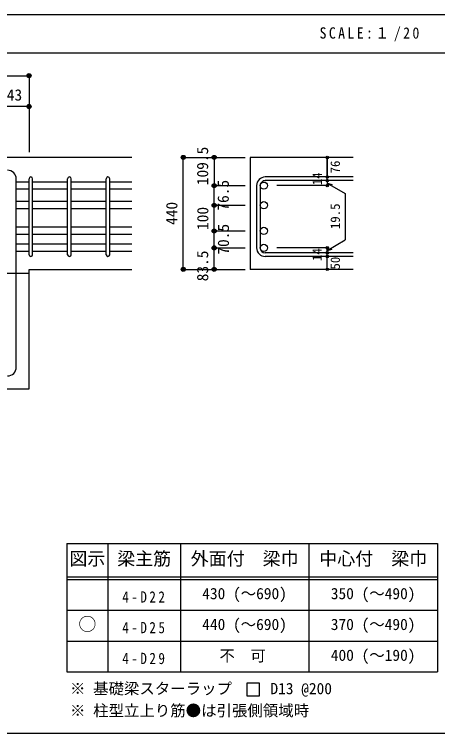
# Model space of a CAD drawing. Units: millimetres at full size, sheet at 1:20. Extents: x -3982 to 3969, y -2797 to 2801.
# Drawn here: x 761 to 2407, y 2 to 2801 of the extents above; entities that cross this region are included whole.
import ezdxf
from ezdxf.enums import TextEntityAlignment as Align

# ---------------------------------------------------------------- set-up
doc = ezdxf.new("R2010")
doc.units = ezdxf.units.MM
doc.header["$LTSCALE"] = 20
doc.header["$PDMODE"] = 32
doc.header["$PDSIZE"] = 10
doc.linetypes.add('CHAIN1', pattern=[8, 5, -1, 1, -1])
for name, color, linetype in [('6-1_躯体線', 2, 'Continuous'), ('6-4_フープ', 7, 'Continuous'), ('6-5_梁主筋', 7, 'Continuous'), ('6-6_S.T.P.', 7, 'Continuous'), ('6-7_文字', 7, 'Continuous'), ('6-D_寸法', 4, 'Continuous'), ('6-E_枠', 7, 'Continuous'), ('F-0_枠', 6, 'Continuous')]:
    doc.layers.add(name, color=color, linetype=linetype)
doc.styles.add('ＭＳ ゴシック', font='')
doc.styles.get('ＭＳ ゴシック').set_extended_font_data('MS Gothic')

msp = doc.modelspace()

# ---------------------------------------------------------------- linework, layer by layer
at = {"layer": '6-1_躯体線'}
for p, q in [((1218.29, 2244.12), (-81.71, 2244.12)), ((2078.29, 2244.12), (1678.29, 2244.12)), ((1678.29, 2244.12), (1678.29, 1808.62)), ((818.29, 1808.62), (1218.29, 1808.62)), ((818.29, 1344.12), (818.29, 1808.62)), ((2078.29, 1808.62), (1678.29, 1808.62))]:
    msp.add_line(p, q, dxfattribs=at)
msp.add_lwpolyline([(550.79, 944.12), (550.79, 1344.12), (818.29, 1344.12)], dxfattribs=at)
at = {"layer": '6-4_フープ'}
msp.add_line((768.29, 1427.62), (768.29, 2160.62), dxfattribs=at)
for centre, start, end in [((734.79, 2160.62), 0, 90), ((734.79, 1427.62), 270, 0)]:
    msp.add_arc(centre, 33.5, start, end, dxfattribs=at)
at = {"layer": '6-5_梁主筋'}
for p, q in [((818.29, 2148.51), (768.29, 2148.51)), ((968.29, 2148.51), (832.29, 2148.51)), ((1118.29, 2148.51), (982.29, 2148.51)), ((1218.29, 2148.51), (1132.29, 2148.51)), ((818.29, 2120.51), (768.29, 2120.51)), ((968.29, 2120.51), (832.29, 2120.51)), ((1118.29, 2120.51), (982.29, 2120.51)), ((1218.29, 2120.51), (1132.29, 2120.51)), ((818.29, 2072.12), (768.29, 2072.12)), ((968.29, 2072.12), (832.29, 2072.12)), ((1118.29, 2072.12), (982.29, 2072.12)), ((1218.29, 2072.12), (1132.29, 2072.12)), ((818.29, 2044.12), (768.29, 2044.12)), ((968.29, 2044.12), (832.29, 2044.12)), ((1118.29, 2044.12), (982.29, 2044.12)), ((1218.29, 2044.12), (1132.29, 2044.12)), ((818.29, 1972.12), (768.29, 1972.12)), ((968.29, 1972.12), (832.29, 1972.12)), ((1118.29, 1972.12), (982.29, 1972.12)), ((1218.29, 1972.12), (1132.29, 1972.12)), ((818.29, 1944.12), (768.29, 1944.12)), ((968.29, 1944.12), (832.29, 1944.12)), ((1118.29, 1944.12), (982.29, 1944.12)), ((1218.29, 1944.12), (1132.29, 1944.12)), ((818.29, 1906.12), (768.29, 1906.12)), ((968.29, 1906.12), (832.29, 1906.12)), ((1118.29, 1906.12), (982.29, 1906.12)), ((1218.29, 1906.12), (1132.29, 1906.12)), ((818.29, 1878.12), (768.29, 1878.12)), ((968.29, 1878.12), (832.29, 1878.12)), ((1118.29, 1878.12), (982.29, 1878.12)), ((1218.29, 1878.12), (1132.29, 1878.12))]:
    msp.add_line(p, q, dxfattribs=at)
at = {"layer": '6-5_梁主筋', "color": 3}
for centre in [(1731.29, 2134.51), (1731.29, 2058.12), (1731.29, 1958.12), (1731.29, 1892.12)]:
    msp.add_circle(centre, 14, dxfattribs=at)
at = {"layer": '6-6_S.T.P.'}
for p, q in [((818.29, 1865.62), (818.29, 2161.01)), ((832.29, 1865.62), (832.29, 2161.01)), ((968.29, 1865.62), (968.29, 2161.01)), ((982.29, 1865.62), (982.29, 2161.01)), ((1118.29, 1865.62), (1118.29, 2161.01)), ((1132.29, 1865.62), (1132.29, 2161.01)), ((2078.29, 2168.01), (1736.79, 2168.01)), ((1703.29, 2134.51), (1703.29, 1892.12)), ((1717.29, 2134.51), (1717.29, 1892.12)), ((2078.29, 2154.01), (1736.79, 2154.01)), ((2078.29, 1872.62), (1736.79, 1872.62)), ((2078.29, 1858.62), (1736.79, 1858.62))]:
    msp.add_line(p, q, dxfattribs=at)
for centre, radius, start, end in [((825.29, 2161.01), 7, 0, 180), ((825.29, 2161.01), 7, 0, 180), ((825.29, 2161.01), 7, 0, 180), ((825.29, 2161.01), 7, 0, 180), ((975.29, 2161.01), 7, 0, 180), ((1125.29, 2161.01), 7, 0, 180), ((1736.79, 2134.51), 33.5, 90, 180), ((1736.79, 2134.51), 19.5, 90, 180), ((1736.79, 1892.12), 33.5, 180, 270), ((1736.79, 1892.12), 19.5, 180, 270), ((825.29, 1865.62), 7, 180, 0), ((825.29, 1865.62), 7, 180, 0), ((825.29, 1865.62), 7, 180, 0), ((825.29, 1865.62), 7, 180, 0), ((975.29, 1865.62), 7, 180, 0), ((1125.29, 1865.62), 7, 180, 0)]:
    msp.add_arc(centre, radius, start, end, dxfattribs=at)
at = {"layer": '6-7_文字'}
msp.add_lwpolyline([(1664.96, 148.89), (1714.96, 148.89), (1714.96, 198.89), (1664.96, 198.89)], close=True, dxfattribs=at)
at = {"layer": '6-D_寸法'}
for p, q in [((-81.71, 2562.15), (818.29, 2562.15)), ((818.29, 2562.15), (818.29, 2442.15)), ((818.29, 2442.15), (675.29, 2442.15)), ((818.29, 2442.15), (818.29, 2264.12)), ((818.29, 2442.15), (818.29, 2264.12)), ((818.29, 2442.15), (818.29, 2264.12)), ((1418.29, 2244.12), (1538.29, 2244.12)), ((1418.29, 2244.12), (1538.29, 2244.12)), ((1418.29, 2244.12), (1538.29, 2244.12)), ((1418.29, 1808.62), (1418.29, 2244.12)), ((1538.29, 2244.12), (1658.29, 2244.12)), ((1538.29, 2244.12), (1658.29, 2244.12)), ((1538.29, 2244.12), (1538.29, 2134.51)), ((1538.29, 2244.12), (1658.29, 2244.12)), ((1978.29, 2154.01), (1978.29, 2168.01)), ((1538.29, 2134.51), (1658.29, 2134.51)), ((1538.29, 2058.12), (1538.29, 2134.51)), ((1978.29, 2134.51), (1782.2, 2134.51)), ((1978.29, 2154.01), (1978.29, 2134.51)), ((1978.29, 2144.26), (2048.35, 2103.81)), ((1978.29, 2144.26), (1997.61, 2139.09)), ((2048.35, 2103.81), (2048.35, 1922.82)), ((1538.29, 2058.12), (1658.29, 2058.12)), ((1538.29, 1892.12), (1538.29, 2030.82)), ((1538.29, 1958.12), (1658.29, 1958.12)), ((1538.29, 1958.12), (1658.29, 1958.12)), ((1978.29, 1882.37), (2048.35, 1922.82)), ((1538.29, 1892.12), (1658.29, 1892.12)), ((1538.29, 1892.12), (1658.29, 1892.12)), ((1978.29, 1892.12), (1782.2, 1892.12)), ((1978.29, 1872.62), (1978.29, 1892.12)), ((1978.29, 1882.37), (1997.61, 1887.55)), ((1978.29, 1858.62), (1978.29, 1872.62)), ((1978.29, 1808.62), (1978.29, 1858.62)), ((1538.29, 1808.62), (1658.29, 1808.62))]:
    msp.add_line(p, q, dxfattribs=at)
at = {"layer": '6-D_寸法', "linetype": 'CHAIN1'}
msp.add_line((-81.71, 1794.12), (818.29, 1794.12), dxfattribs=at)
at = {"layer": '6-D_寸法'}
for points in [[(1978.29, 2168.01), (1978.29, 2244.12), (1978.29, 2168.01)], [(1538.29, 2030.82), (1538.29, 2134.51), (1658.29, 2134.51)], [(1418.29, 1808.62), (1538.29, 1808.62), (1538.29, 1892.12)]]:
    msp.add_lwpolyline(points, dxfattribs=at)
for centre, radius in [((818.29, 2562.15), 8), ((818.29, 2562.15), 7.2), ((818.29, 2562.15), 6.4), ((818.29, 2562.15), 5.6), ((818.29, 2562.15), 4.8), ((818.29, 2562.15), 4), ((818.29, 2562.15), 3.2), ((818.29, 2562.15), 2.4), ((818.29, 2562.15), 1.6), ((818.29, 2562.15), 0.8), ((818.29, 2442.15), 8), ((818.29, 2442.15), 7.2), ((818.29, 2442.15), 6.4), ((818.29, 2442.15), 5.6), ((818.29, 2442.15), 4.8), ((818.29, 2442.15), 4), ((818.29, 2442.15), 3.2), ((818.29, 2442.15), 2.4), ((818.29, 2442.15), 1.6), ((818.29, 2442.15), 0.8), ((1418.29, 2244.12), 8), ((1418.29, 2244.12), 7.2), ((1418.29, 2244.12), 6.4), ((1418.29, 2244.12), 5.6), ((1418.29, 2244.12), 4.8), ((1418.29, 2244.12), 4), ((1418.29, 2244.12), 3.2), ((1418.29, 2244.12), 2.4), ((1418.29, 2244.12), 1.6), ((1418.29, 2244.12), 0.8), ((1538.29, 2244.12), 8), ((1538.29, 2244.12), 7.2), ((1538.29, 2244.12), 6.4), ((1538.29, 2244.12), 5.6), ((1538.29, 2244.12), 4.8), ((1538.29, 2244.12), 4), ((1538.29, 2244.12), 3.2), ((1538.29, 2244.12), 2.4), ((1538.29, 2244.12), 1.6), ((1538.29, 2244.12), 0.8), ((1978.29, 2244.12), 4), ((1978.29, 2244.12), 3.6), ((1978.29, 2244.12), 3.2), ((1978.29, 2244.12), 2.8), ((1978.29, 2244.12), 2.4), ((1978.29, 2244.12), 2), ((1978.29, 2244.12), 1.6), ((1978.29, 2244.12), 1.2), ((1978.29, 2244.12), 0.8), ((1978.29, 2244.12), 0.4), ((1978.29, 2168.01), 4), ((1978.29, 2154.01), 4), ((1978.29, 2168.01), 3.6), ((1978.29, 2154.01), 3.6), ((1978.29, 2168.01), 3.2), ((1978.29, 2154.01), 3.2), ((1978.29, 2168.01), 2.8), ((1978.29, 2154.01), 2.8), ((1978.29, 2168.01), 2.4), ((1978.29, 2154.01), 2.4), ((1978.29, 2168.01), 2), ((1978.29, 2154.01), 2), ((1978.29, 2168.01), 1.6), ((1978.29, 2154.01), 1.6), ((1978.29, 2168.01), 1.2), ((1978.29, 2154.01), 1.2), ((1978.29, 2168.01), 0.8), ((1978.29, 2168.01), 0.4), ((1538.29, 2134.51), 8), ((1538.29, 2134.51), 7.2), ((1538.29, 2134.51), 6.4), ((1538.29, 2134.51), 5.6), ((1538.29, 2134.51), 4.8), ((1538.29, 2134.51), 4), ((1538.29, 2134.51), 3.2), ((1538.29, 2134.51), 2.4), ((1538.29, 2134.51), 1.6), ((1538.29, 2134.51), 0.8), ((1978.29, 2134.51), 4), ((1978.29, 2134.51), 3.6), ((1978.29, 2134.51), 3.2), ((1978.29, 2134.51), 2.8), ((1978.29, 2134.51), 2.4), ((1978.29, 2134.51), 2), ((1978.29, 2134.51), 1.6), ((1978.29, 2134.51), 1.2), ((1978.29, 2154.01), 0.8), ((1978.29, 2134.51), 0.8), ((1978.29, 2154.01), 0.4), ((1978.29, 2134.51), 0.4), ((1538.29, 2058.12), 8), ((1538.29, 2058.12), 7.2), ((1538.29, 2058.12), 6.4), ((1538.29, 2058.12), 5.6), ((1538.29, 2058.12), 4.8), ((1538.29, 2058.12), 4), ((1538.29, 2058.12), 3.2), ((1538.29, 2058.12), 2.4), ((1538.29, 2058.12), 1.6), ((1538.29, 2058.12), 0.8), ((1538.29, 1958.12), 8), ((1538.29, 1958.12), 7.2), ((1538.29, 1958.12), 6.4), ((1538.29, 1958.12), 5.6), ((1538.29, 1958.12), 4.8), ((1538.29, 1958.12), 4), ((1538.29, 1958.12), 3.2), ((1538.29, 1958.12), 2.4), ((1538.29, 1958.12), 1.6), ((1538.29, 1958.12), 0.8), ((1538.29, 1892.12), 8), ((1538.29, 1892.12), 7.2), ((1538.29, 1892.12), 6.4), ((1538.29, 1892.12), 5.6), ((1538.29, 1892.12), 4.8), ((1538.29, 1892.12), 4), ((1538.29, 1892.12), 3.2), ((1538.29, 1892.12), 2.4), ((1538.29, 1892.12), 1.6), ((1538.29, 1892.12), 0.8), ((1978.29, 1892.12), 4), ((1978.29, 1872.62), 4), ((1978.29, 1892.12), 3.6), ((1978.29, 1872.62), 3.6), ((1978.29, 1892.12), 3.2), ((1978.29, 1872.62), 3.2), ((1978.29, 1892.12), 2.8), ((1978.29, 1872.62), 2.8), ((1978.29, 1892.12), 2.4), ((1978.29, 1892.12), 2), ((1978.29, 1892.12), 1.6), ((1978.29, 1892.12), 1.2), ((1978.29, 1892.12), 0.8), ((1978.29, 1892.12), 0.4), ((1978.29, 1858.62), 4), ((1978.29, 1858.62), 3.6), ((1978.29, 1858.62), 3.2), ((1978.29, 1858.62), 2.8), ((1978.29, 1872.62), 2.4), ((1978.29, 1858.62), 2.4), ((1978.29, 1872.62), 2), ((1978.29, 1858.62), 2), ((1978.29, 1872.62), 1.6), ((1978.29, 1858.62), 1.6), ((1978.29, 1872.62), 1.2), ((1978.29, 1858.62), 1.2), ((1978.29, 1872.62), 0.8), ((1978.29, 1858.62), 0.8), ((1978.29, 1872.62), 0.4), ((1978.29, 1858.62), 0.4), ((1418.29, 1808.62), 8), ((1418.29, 1808.62), 7.2), ((1418.29, 1808.62), 6.4), ((1418.29, 1808.62), 5.6), ((1418.29, 1808.62), 4.8), ((1418.29, 1808.62), 4), ((1418.29, 1808.62), 3.2), ((1418.29, 1808.62), 2.4), ((1418.29, 1808.62), 1.6), ((1418.29, 1808.62), 0.8), ((1538.29, 1808.62), 8), ((1538.29, 1808.62), 7.2), ((1538.29, 1808.62), 6.4), ((1538.29, 1808.62), 5.6), ((1538.29, 1808.62), 4.8), ((1538.29, 1808.62), 4), ((1538.29, 1808.62), 3.2), ((1538.29, 1808.62), 2.4), ((1538.29, 1808.62), 1.6), ((1538.29, 1808.62), 0.8), ((1978.29, 1808.62), 4), ((1978.29, 1808.62), 3.6), ((1978.29, 1808.62), 3.2), ((1978.29, 1808.62), 2.8), ((1978.29, 1808.62), 2.4), ((1978.29, 1808.62), 2), ((1978.29, 1808.62), 1.6), ((1978.29, 1808.62), 1.2), ((1978.29, 1808.62), 0.8), ((1978.29, 1808.62), 0.4)]:
    msp.add_circle(centre, radius, dxfattribs=at)
at = {"layer": '6-D_寸法', "color": 7}
for p in [(818.29, 2562.15), (818.29, 2442.15), (1418.29, 2244.12), (1538.29, 2244.12), (1978.29, 2244.12), (1978.29, 2168.01), (1978.29, 2154.01), (1538.29, 2134.51), (1978.29, 2134.51), (1538.29, 2058.12), (1538.29, 1958.12), (1538.29, 1892.12), (1978.29, 1892.12), (1978.29, 1892.12), (1978.29, 1872.62), (1978.29, 1858.62), (1418.29, 1808.62), (1538.29, 1808.62), (1978.29, 1808.62)]:
    msp.add_point(p, dxfattribs=at)
at = {"layer": '6-E_枠', "color": 3}
for p, q in [((965.14, 741.85), (965.14, 241.85)), ((965.14, 741.85), (2406.83, 741.85)), ((2406.83, 741.85), (2406.83, 241.85)), ((965.14, 241.85), (2406.83, 241.85))]:
    msp.add_line(p, q, dxfattribs=at)
at = {"layer": '6-E_枠'}
for p, q in [((1125.14, 741.85), (1125.14, 241.85)), ((1406.83, 741.85), (1406.83, 241.85)), ((1906.83, 741.85), (1906.83, 241.85)), ((965.14, 611.85), (2406.83, 611.85)), ((965.14, 601.85), (2406.83, 601.85)), ((965.14, 481.85), (2406.83, 481.85)), ((965.14, 361.85), (2406.83, 361.85))]:
    msp.add_line(p, q, dxfattribs=at)
at = {"layer": 'F-0_枠'}
msp.add_line((-3981.92, 2800.77), (3969.4, 2800.77), dxfattribs=at)
at = {"layer": 'F-0_枠', "color": 2}
for p, q in [((-3981.92, 2650.77), (2482.4, 2650.77)), ((2482.4, 1.97), (-3981.92, 1.97))]:
    msp.add_line(p, q, dxfattribs=at)

# ---------------------------------------------------------------- texts
at = {"layer": '6-7_文字', "color": 2, "style": 'ＭＳ ゴシック'}
for s, p in [('図示', (975.14, 641.85)), ('梁主筋', (1160.98, 641.85)), ('外面付\u3000梁巾', (1446.83, 641.85)), ('中心付\u3000梁巾', (1946.83, 641.85)), ('○', (1010.14, 386.85))]:
    msp.add_text(s, height=51.32, dxfattribs=at).set_placement(p, align=Align.BOTTOM_LEFT)
at = {"layer": '6-7_文字', "style": 'ＭＳ ゴシック'}
for s, p in [('430 (～690)', (1491.83, 511.85)), ('350 (～490)', (1991.83, 511.85)), ('440 (～690)', (1491.83, 391.85)), ('370 (～490)', (1991.83, 391.85)), ('不\u3000可', (1558.83, 269.93)), ('400 (～190)', (1991.83, 271.85)), ('※ 基礎梁スターラップ     D13 @200', (977.51, 142.13)), ('※ 柱型立上り筋●は引張側領域時', (977.51, 56.45))]:
    msp.add_text(s, height=43.99, dxfattribs=at).set_placement(p, align=Align.BOTTOM_LEFT)
at = {"layer": '6-7_文字', "color": 2, "insert": (1948.17, 2695.77), "char_height": 43.99, "attachment_point": 7, "style": 'ＭＳ ゴシック'}
msp.add_mtext('\\T1.34;\\W0.9;SCALE:１/20', dxfattribs=at)
at = {"layer": '6-7_文字', "char_height": 43.99, "attachment_point": 7, "style": 'ＭＳ ゴシック'}
for s, insert in [('\\T1.38;\\W0.85;4-D22', (1180.98, 511.85)), ('\\T1.38;\\W0.85;4-D25', (1180.98, 391.85)), ('\\T1.38;\\W0.85;4-D29', (1180.98, 271.85))]:
    msp.add_mtext(s, dxfattribs=dict(at, insert=insert))
at = {"layer": '6-D_寸法', "style": 'ＭＳ ゴシック'}
msp.add_text('143', height=43.99, dxfattribs=at).set_placement((701.79, 2452.15), align=Align.BOTTOM_LEFT)
for s, height, p in [('109.5', 43.99, (1528.18, 2136.1)), ('76', 36.66, (2038.27, 2181.86)), ('14', 36.66, (1968.29, 2136.09)), ('76.5', 43.99, (1608.33, 2037.08)), ('440', 43.99, (1408.29, 1981.37)), ('100', 43.99, (1528.84, 1961.82)), ('19.5', 36.66, (2038.28, 1965.2)), ('70.5', 43.99, (1609.05, 1865.77)), ('83.5', 43.99, (1528.29, 1762.12)), ('14', 36.66, (1967.63, 1840.95)), ('50', 36.66, (2038.36, 1807.83))]:
    msp.add_text(s, height=height, rotation=90, dxfattribs=at).set_placement(p, align=Align.BOTTOM_LEFT)

doc.saveas('drawing.dxf')
